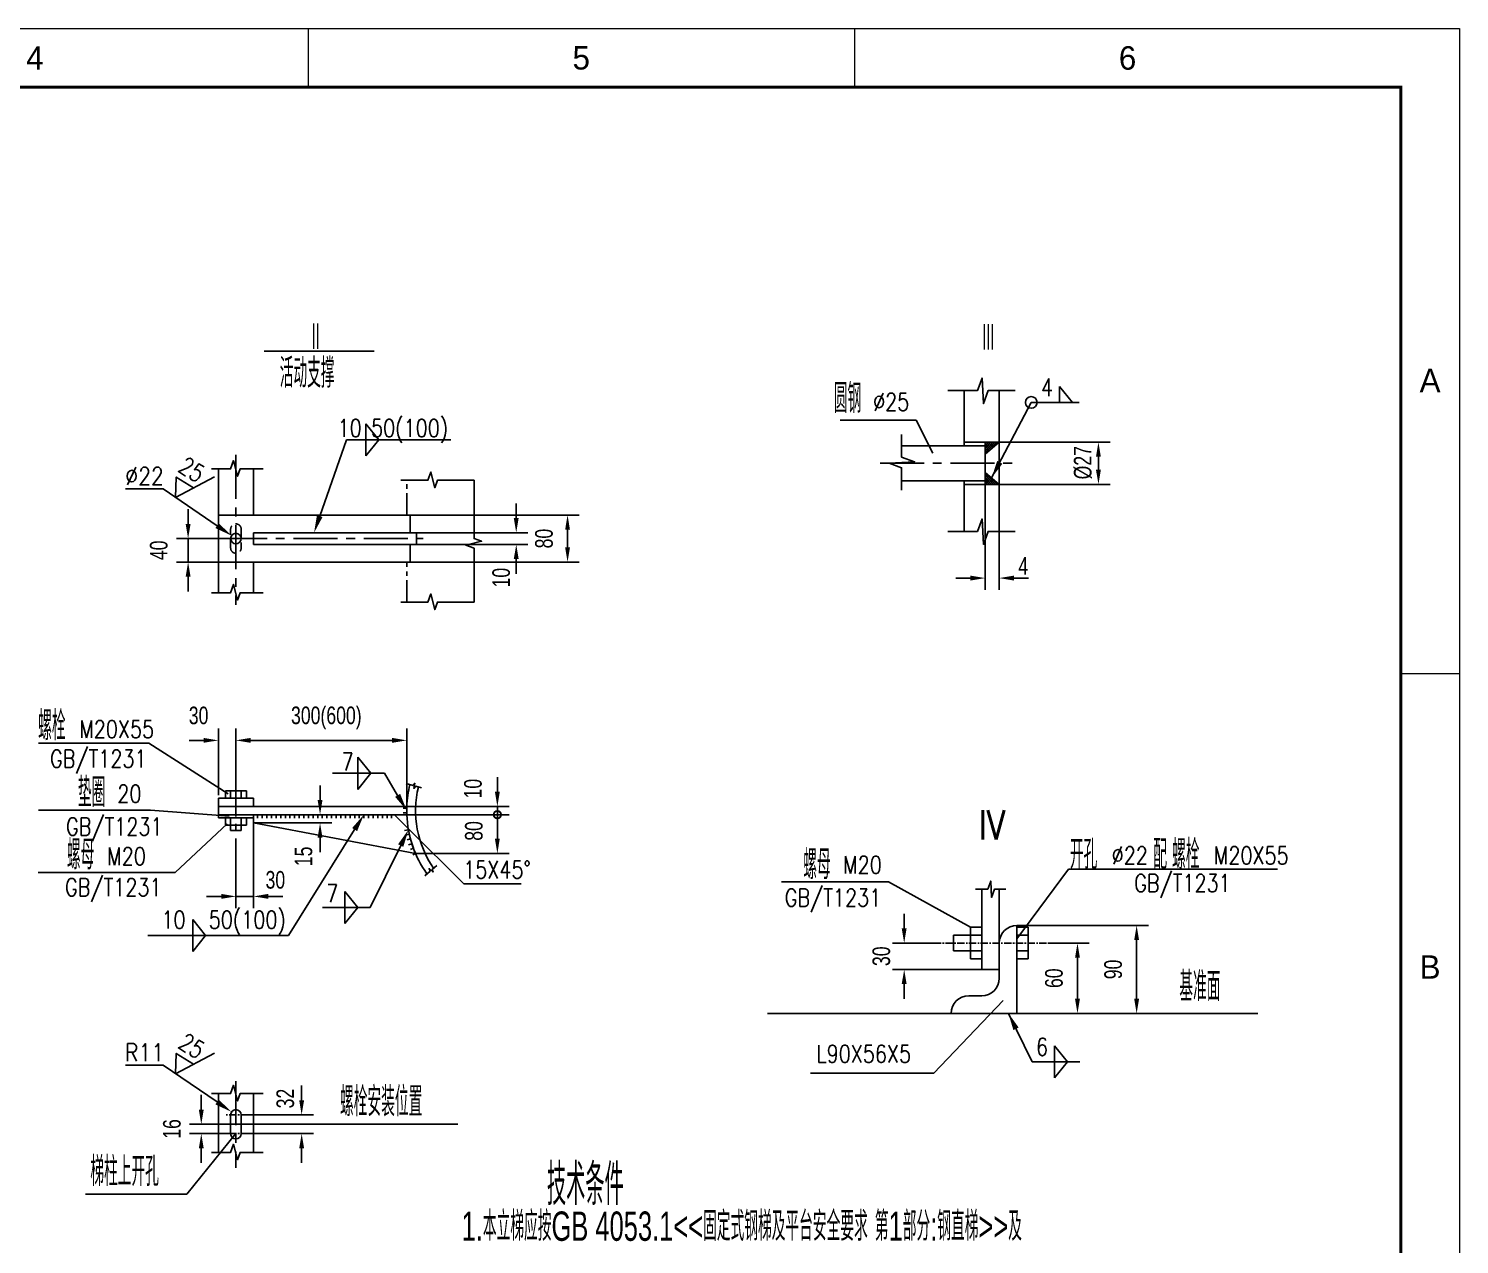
# Model space of a CAD drawing. Extents: x 148 to 221443, y -36682 to 6758.
# Drawn here: x 140980 to 145859, y -8464 to -4318 of the extents above; entities that cross this region are included whole.
import ezdxf
from ezdxf.enums import TextEntityAlignment as Align

# ---------------------------------------------------------------- set-up
doc = ezdxf.new("R2010")
doc.units = 0
doc.header["$LTSCALE"] = 10
doc.header["$MEASUREMENT"] = 0
for name, pattern in [('CENTERX2', [4, 2.5, -0.5, 0.5, -0.5]), ('HIDDENX2', [0.75, 0.5, -0.25]), ('PHANTOM', [2.5, 1.25, -0.25, 0.25, -0.25, 0.25, -0.25])]:
    doc.linetypes.add(name, pattern=pattern)
for name, color, linetype in [('2', 4, 'Continuous'), ('CENTER', 1, 'CENTERX2'), ('DIM', 4, 'Continuous'), ('HIDDEN', 7, 'HIDDENX2'), ('RED', 7, 'Continuous'), ('WHITE', 7, 'Continuous')]:
    doc.layers.add(name, color=color, linetype=linetype)
doc.layers.add('2（细实线）', color=3, linetype='Continuous', lineweight=20)
doc.layers.add('图框层', color=7, linetype='Continuous', lineweight=15)
doc.styles.add('HZ', font='ROMS.SHX', dxfattribs={"width": 0.75, "bigfont": 'GBCBIG.SHX'})
doc.styles.get("Standard").update_dxf_attribs({"font": 'wison_e.shx', "width": 0.75, "bigfont": 'wison_c.shx'})
doc.styles.add('XW', font='ROMANS.shx', dxfattribs={"width": 0.85})
doc.dimstyles.new('DIM1', dxfattribs={"dimscale": 20, "dimtxt": 3, "dimasz": 2.5, "dimexe": 2, "dimexo": 0, "dimgap": 1, "dimtad": 0, "dimdec": 0, "dimzin": 0, "dimdsep": 46, "dimtxsty": 'Standard', "dimcen": 2, "dimclrd": 3, "dimclre": 3, "dimclrt": 3, "dimadec": 0, "dimazin": 0, "dimtfac": 0.666667, "dimtdec": 0, "dimtofl": 0, "dimtmove": 2, "dimatfit": 1, "dimfxl": 2, "dimtvp": 1.333333, "dimtolj": 1, "dimtzin": 0, "dimarcsym": 0})

# ---------------------------------------------------------------- blocks, each defined once
blk = doc.blocks.new('*D581')
at = {"layer": 'Defpoints', "color": 0}
for p in [(144455.1, -7436.4), (144350.1, -7676.4), (144556.7, -7676.4)]:
    blk.add_point(p, dxfattribs=at)
at = {"layer": 'DIM', "color": 3, "lineweight": -2}
for p, q in [((144455.1, -7436.4), (144596.7, -7436.4)), ((144556.7, -7486.4), (144556.7, -7626.4)), ((144350.1, -7676.4), (144596.7, -7676.4))]:
    blk.add_line(p, q, dxfattribs=at)
at = {"layer": 'DIM', "color": 3}
for points in [[(144565, -7486.4), (144548.4, -7486.4), (144556.7, -7436.4)], [(144548.4, -7626.4), (144565, -7626.4), (144556.7, -7676.4)]]:
    blk.add_solid(points, dxfattribs=at)
at = {"layer": 'DIM', "color": 3, "insert": (144476.7, -7556.4), "char_height": 60, "attachment_point": 5, "rotation": 90}
blk.add_mtext('\\A1;60', dxfattribs=at)
blk = doc.blocks.new('*D582')
at = {"layer": 'Defpoints', "color": 0}
for p in [(144350.1, -7376.4), (144350.1, -7676.4), (144758.5, -7676.4)]:
    blk.add_point(p, dxfattribs=at)
at = {"layer": 'DIM', "color": 3, "lineweight": -2}
for p, q in [((144350.1, -7376.4), (144798.5, -7376.4)), ((144758.5, -7426.4), (144758.5, -7626.4)), ((144350.1, -7676.4), (144798.5, -7676.4))]:
    blk.add_line(p, q, dxfattribs=at)
at = {"layer": 'DIM', "color": 3}
for points in [[(144766.8, -7426.4), (144750.1, -7426.4), (144758.5, -7376.4)], [(144750.1, -7626.4), (144766.8, -7626.4), (144758.5, -7676.4)]]:
    blk.add_solid(points, dxfattribs=at)
at = {"layer": 'DIM', "color": 3, "insert": (144678.5, -7526.4), "char_height": 60, "attachment_point": 5, "rotation": 90}
blk.add_mtext('\\A1;90', dxfattribs=at)
blk = doc.blocks.new('*D583')
at = {"layer": 'Defpoints', "color": 0}
for p in [(144066.5, -7436.4), (143965.7, -7526.4), (144230.1, -7526.4)]:
    blk.add_point(p, dxfattribs=at)
at = {"layer": 'DIM', "color": 3, "lineweight": -2}
for p, q in [((143965.7, -7386.4), (143965.7, -7336.4)), ((144066.5, -7436.4), (143925.7, -7436.4)), ((144230.1, -7526.4), (143925.7, -7526.4)), ((143965.7, -7576.4), (143965.7, -7626.4))]:
    blk.add_line(p, q, dxfattribs=at)
at = {"layer": 'DIM', "color": 3}
for points in [[(143957.3, -7386.4), (143974, -7386.4), (143965.7, -7436.4)], [(143974, -7576.4), (143957.3, -7576.4), (143965.7, -7526.4)]]:
    blk.add_solid(points, dxfattribs=at)
at = {"layer": 'DIM', "color": 3, "insert": (143888.1, -7481.4), "char_height": 60, "attachment_point": 5, "rotation": 90}
blk.add_mtext('\\A1;30', dxfattribs=at)
blk = doc.blocks.new('*D596')
at = {"layer": 'Defpoints', "color": 0}
for p in [(141642.8, -6057.1), (141523.5, -6137.1), (141626.6, -6137.1)]:
    blk.add_point(p, dxfattribs=at)
at = {"layer": 'DIM', "color": 3, "lineweight": -2}
for p, q in [((141523.5, -6007.1), (141523.5, -5957.1)), ((141642.8, -6057.1), (141483.5, -6057.1)), ((141626.6, -6137.1), (141483.5, -6137.1)), ((141523.5, -6187.1), (141523.5, -6237.1))]:
    blk.add_line(p, q, dxfattribs=at)
at = {"layer": 'DIM', "color": 3}
for points in [[(141515.1, -6007.1), (141531.8, -6007.1), (141523.5, -6057.1)], [(141531.8, -6187.1), (141515.1, -6187.1), (141523.5, -6137.1)]]:
    blk.add_solid(points, dxfattribs=at)
at = {"layer": 'DIM', "color": 3, "insert": (141423.5, -6097.1), "char_height": 60, "attachment_point": 5, "rotation": 90}
blk.add_mtext('\\A1;40', dxfattribs=at)
blk = doc.blocks.new('*D597')
at = {"layer": 'Defpoints', "color": 0}
for p in [(141686.6, -6745.2), (141686.6, -6879.7), (141626.6, -6932.1)]:
    blk.add_point(p, dxfattribs=at)
at = {"layer": 'DIM', "color": 3, "lineweight": -2}
for p, q in [((141626.6, -6932.1), (141626.6, -6705.2)), ((141686.6, -6879.7), (141686.6, -6705.2)), ((141576.6, -6745.2), (141526.6, -6745.2)), ((141736.6, -6745.2), (141786.6, -6745.2))]:
    blk.add_line(p, q, dxfattribs=at)
at = {"layer": 'DIM', "color": 3}
for points in [[(141576.6, -6753.5), (141576.6, -6736.9), (141626.6, -6745.2)], [(141736.6, -6736.9), (141736.6, -6753.5), (141686.6, -6745.2)]]:
    blk.add_solid(points, dxfattribs=at)
at = {"layer": 'DIM', "color": 3, "insert": (141559.3, -6660.6), "char_height": 60, "attachment_point": 5}
blk.add_mtext('\\A1;30', dxfattribs=at)
blk = doc.blocks.new('*D598')
at = {"layer": 'Defpoints', "color": 0}
for p in [(142269.4, -6745.2), (141686.6, -6879.7), (142269.4, -6970.6)]:
    blk.add_point(p, dxfattribs=at)
at = {"layer": 'DIM', "color": 3, "lineweight": -2}
for p, q in [((141686.6, -6879.7), (141686.6, -6705.2)), ((142269.4, -6970.6), (142269.4, -6705.2)), ((141736.6, -6745.2), (142219.4, -6745.2))]:
    blk.add_line(p, q, dxfattribs=at)
at = {"layer": 'DIM', "color": 3}
for points in [[(141736.6, -6736.9), (141736.6, -6753.5), (141686.6, -6745.2)], [(142219.4, -6753.5), (142219.4, -6736.9), (142269.4, -6745.2)]]:
    blk.add_solid(points, dxfattribs=at)
at = {"layer": 'DIM', "color": 3, "insert": (141994.9, -6668.9), "char_height": 60, "attachment_point": 5}
blk.add_mtext('\\A1;300(600)', dxfattribs=at)
blk = doc.blocks.new('*D599')
at = {"layer": 'Defpoints', "color": 0}
for p in [(141746.6, -7026.6), (141926.8, -6998.6), (141973.5, -6998.6)]:
    blk.add_point(p, dxfattribs=at)
at = {"layer": 'DIM', "color": 3, "lineweight": -2}
for p, q in [((141973.5, -6948.6), (141973.5, -6898.6)), ((141746.6, -7026.6), (142013.5, -7026.6)), ((141926.8, -6998.6), (142013.5, -6998.6)), ((141973.5, -7076.6), (141973.5, -7126.6))]:
    blk.add_line(p, q, dxfattribs=at)
at = {"layer": 'DIM', "color": 3}
for points in [[(141965.2, -6948.6), (141981.8, -6948.6), (141973.5, -6998.6)], [(141981.8, -7076.6), (141965.2, -7076.6), (141973.5, -7026.6)]]:
    blk.add_solid(points, dxfattribs=at)
at = {"layer": 'DIM', "color": 3, "insert": (141917.1, -7140.8), "char_height": 60, "attachment_point": 5, "rotation": 90}
blk.add_mtext('\\A1;15', dxfattribs=at)
blk = doc.blocks.new('*D600')
at = {"layer": 'Defpoints', "color": 0}
for p in [(142281, -5977.1), (142817.6, -5977.1), (142281, -6137.1)]:
    blk.add_point(p, dxfattribs=at)
at = {"layer": 'DIM', "color": 3, "lineweight": -2}
for p, q in [((142281, -5977.1), (142857.6, -5977.1)), ((142817.6, -6087.1), (142817.6, -6027.1)), ((142281, -6137.1), (142857.6, -6137.1))]:
    blk.add_line(p, q, dxfattribs=at)
at = {"layer": 'DIM', "color": 3}
for points in [[(142825.9, -6027.1), (142809.3, -6027.1), (142817.6, -5977.1)], [(142809.3, -6087.1), (142825.9, -6087.1), (142817.6, -6137.1)]]:
    blk.add_solid(points, dxfattribs=at)
at = {"layer": 'DIM', "color": 3, "insert": (142737.6, -6057.1), "char_height": 60, "attachment_point": 5, "rotation": 90}
blk.add_mtext('\\A1;80', dxfattribs=at)
blk = doc.blocks.new('*D601')
at = {"layer": 'Defpoints', "color": 0}
for p in [(142302.7, -6037), (142642.6, -6037), (142302.7, -6077.1)]:
    blk.add_point(p, dxfattribs=at)
at = {"layer": 'DIM', "color": 3, "lineweight": -2}
for p, q in [((142642.6, -5987), (142642.6, -5937)), ((142302.7, -6037), (142682.6, -6037)), ((142302.7, -6077.1), (142682.6, -6077.1)), ((142642.6, -6127.1), (142642.6, -6177.1))]:
    blk.add_line(p, q, dxfattribs=at)
at = {"layer": 'DIM', "color": 3}
for points in [[(142634.2, -5987), (142650.9, -5987), (142642.6, -6037)], [(142650.9, -6127.1), (142634.2, -6127.1), (142642.6, -6077.1)]]:
    blk.add_solid(points, dxfattribs=at)
at = {"layer": 'DIM', "color": 3, "insert": (142591.4, -6190.3), "char_height": 60, "attachment_point": 5, "rotation": 90}
blk.add_mtext('\\A1;10', dxfattribs=at)
blk = doc.blocks.new('*D602')
at = {"layer": 'Defpoints', "color": 0}
for p in [(142269.4, -6970.6), (142269.4, -6998.6), (142578.2, -6998.6)]:
    blk.add_point(p, dxfattribs=at)
at = {"layer": 'DIM', "color": 3, "lineweight": -2}
for p, q in [((142578.2, -6920.6), (142578.2, -6870.6)), ((142269.4, -6970.6), (142618.2, -6970.6)), ((142269.4, -6998.6), (142618.2, -6998.6)), ((142578.2, -6998.6), (142578.2, -7048.6))]:
    blk.add_line(p, q, dxfattribs=at)
at = {"layer": 'DIM', "color": 3}
blk.add_solid([(142569.8, -6920.6), (142586.5, -6920.6), (142578.2, -6970.6)], dxfattribs=at)
at = {"layer": 'DIM', "color": 3, "insert": (142495.2, -6909.9), "char_height": 60, "attachment_point": 5, "rotation": 90}
blk.add_mtext('\\A1;10', dxfattribs=at)
blk = doc.blocks.new('_None')
blk = doc.blocks.new('_DotSmall')
at = {"layer": 'WHITE', "color": 0, "const_width": 0.5}
blk.add_lwpolyline([(-0.0625, 0, 1), (0.0625, 0, 1)], format="xyb", close=True, dxfattribs=at)
blk = doc.blocks.new('*D603')
at = {"layer": 'Defpoints', "color": 0}
for p in [(142269.4, -6998.6), (142298.9, -7130.6), (142578.2, -7130.6)]:
    blk.add_point(p, dxfattribs=at)
at = {"layer": 'DIM', "color": 3, "lineweight": -2}
for p, q in [((142269.4, -6998.6), (142618.2, -6998.6)), ((142578.2, -6998.6), (142578.2, -7080.6)), ((142298.9, -7130.6), (142618.2, -7130.6))]:
    blk.add_line(p, q, dxfattribs=at)
at = {"layer": 'DIM', "color": 3}
blk.add_solid([(142569.8, -7080.6), (142586.5, -7080.6), (142578.2, -7130.6)], dxfattribs=at)
at = {"layer": 'DIM', "color": 3, "lineweight": -2, "xscale": 50, "yscale": 50, "zscale": 50, "rotation": 90}
blk.add_blockref('_DotSmall', (142578.2, -6998.6), dxfattribs=at)
at = {"layer": 'DIM', "color": 3, "insert": (142498.2, -7054.1), "char_height": 60, "attachment_point": 5, "rotation": 90}
blk.add_mtext('\\A1;80', dxfattribs=at)
blk = doc.blocks.new('*D604')
at = {"layer": 'Defpoints', "color": 0}
for p in [(141728.4, -8022.4), (141728.4, -8086.4), (141910.7, -8086.4)]:
    blk.add_point(p, dxfattribs=at)
at = {"layer": 'DIM', "color": 3, "lineweight": -2}
for p, q in [((141910.7, -7972.4), (141910.7, -7922.4)), ((141728.4, -8022.4), (141950.7, -8022.4)), ((141728.4, -8086.4), (141950.7, -8086.4)), ((141910.7, -8136.4), (141910.7, -8186.4))]:
    blk.add_line(p, q, dxfattribs=at)
at = {"layer": 'DIM', "color": 3}
for points in [[(141902.4, -7972.4), (141919.1, -7972.4), (141910.7, -8022.4)], [(141919.1, -8136.4), (141902.4, -8136.4), (141910.7, -8086.4)]]:
    blk.add_solid(points, dxfattribs=at)
at = {"layer": 'DIM', "color": 3, "insert": (141855.1, -7966.7), "char_height": 60, "attachment_point": 5, "rotation": 90}
blk.add_mtext('\\A1;32', dxfattribs=at)
blk = doc.blocks.new('*D605')
at = {"layer": 'Defpoints', "color": 0}
for p in [(144289.9, -5728.3), (144289.9, -5872.3), (144628.2, -5872.3)]:
    blk.add_point(p, dxfattribs=at)
at = {"layer": 'DIM', "color": 3, "lineweight": -2}
for p, q in [((144289.9, -5728.3), (144668.2, -5728.3)), ((144628.2, -5778.3), (144628.2, -5822.3)), ((144289.9, -5872.3), (144668.2, -5872.3))]:
    blk.add_line(p, q, dxfattribs=at)
at = {"layer": 'DIM', "color": 3}
for points in [[(144636.5, -5778.3), (144619.8, -5778.3), (144628.2, -5728.3)], [(144619.8, -5822.3), (144636.5, -5822.3), (144628.2, -5872.3)]]:
    blk.add_solid(points, dxfattribs=at)
at = {"layer": 'DIM', "color": 3, "insert": (144575.6, -5798.3), "char_height": 60, "attachment_point": 5, "rotation": 90}
blk.add_mtext('\\A1;%%C27', dxfattribs=at)
blk = doc.blocks.new('*D606')
at = {"layer": 'Defpoints', "color": 0}
for p in [(144241.6, -5872.3), (144289.9, -5872.3), (144289.9, -6191.8)]:
    blk.add_point(p, dxfattribs=at)
at = {"layer": 'DIM', "color": 3, "lineweight": -2}
for p, q in [((144241.6, -5872.3), (144241.6, -6231.8)), ((144289.9, -5872.3), (144289.9, -6231.8)), ((144191.6, -6191.8), (144141.6, -6191.8)), ((144339.9, -6191.8), (144389.9, -6191.8))]:
    blk.add_line(p, q, dxfattribs=at)
at = {"layer": 'DIM', "color": 3}
for points in [[(144191.6, -6200.1), (144191.6, -6183.5), (144241.6, -6191.8)], [(144339.9, -6183.5), (144339.9, -6200.1), (144289.9, -6191.8)]]:
    blk.add_solid(points, dxfattribs=at)
at = {"layer": 'DIM', "color": 3, "insert": (144371.8, -6150.2), "char_height": 60, "attachment_point": 5}
blk.add_mtext('\\A1;4', dxfattribs=at)
blk = doc.blocks.new('*D607')
at = {"layer": 'Defpoints', "color": 0}
for p in [(141746.6, -7026.6), (141686.6, -7080.8), (141746.6, -7277.3)]:
    blk.add_point(p, dxfattribs=at)
at = {"layer": 'WHITE', "color": 3, "linetype": 'Continuous', "lineweight": -2}
for p, q in [((141746.6, -7026.6), (141746.6, -7317.3)), ((141686.6, -7080.8), (141686.6, -7317.3)), ((141636.6, -7277.3), (141586.6, -7277.3)), ((141796.6, -7277.3), (141846.6, -7277.3))]:
    blk.add_line(p, q, dxfattribs=at)
at = {"layer": 'WHITE', "color": 3}
for points in [[(141636.6, -7285.6), (141636.6, -7268.9), (141686.6, -7277.3)], [(141796.6, -7268.9), (141796.6, -7285.6), (141746.6, -7277.3)]]:
    blk.add_solid(points, dxfattribs=at)
at = {"layer": 'WHITE', "color": 3, "insert": (141821, -7221.2), "char_height": 60, "attachment_point": 5}
blk.add_mtext('\\A1;30', dxfattribs=at)
blk = doc.blocks.new('*D610')
at = {"layer": 'Defpoints', "color": 0}
for p in [(141568.4, -8086.4), (141686.6, -8086.4), (141950.7, -8054.4)]:
    blk.add_point(p, dxfattribs=at)
at = {"layer": 'RED', "color": 3, "linetype": 'Continuous', "lineweight": -2}
for p, q in [((141568.4, -8004.4), (141568.4, -7954.4)), ((141950.7, -8054.4), (141528.4, -8054.4)), ((141686.6, -8086.4), (141528.4, -8086.4)), ((141568.4, -8136.4), (141568.4, -8186.4))]:
    blk.add_line(p, q, dxfattribs=at)
at = {"layer": 'RED', "color": 3}
for points in [[(141560.1, -8004.4), (141576.7, -8004.4), (141568.4, -8054.4)], [(141576.7, -8136.4), (141560.1, -8136.4), (141568.4, -8086.4)]]:
    blk.add_solid(points, dxfattribs=at)
at = {"layer": 'RED', "color": 3, "insert": (141468.4, -8070.4), "char_height": 60, "attachment_point": 5, "rotation": 90}
blk.add_mtext('\\A1;16', dxfattribs=at)
blk = doc.blocks.new('a2')
for p, q in [((15708.75, 10126.74), (15708.75, 10116.74)), ((15801.92, 10126.74), (15801.92, 10116.74)), ((15905.09, 10016.74), (15895.09, 10016.74))]:
    blk.add_line(p, q)
at = {"layer": '图框层', "ltscale": 10}
blk.add_lwpolyline([(15311.09, 10126.74), (15905.09, 10126.74), (15905.09, 9706.74), (15311.09, 9706.74)], close=True, dxfattribs=at)
at = {"layer": '图框层', "ltscale": 10, "const_width": 0.5}
blk.add_lwpolyline([(15336.09, 10116.74), (15895.09, 10116.74), (15895.09, 9716.74), (15336.09, 9716.74)], close=True, dxfattribs=at)
at = {"style": 'HZ'}
for s, p in [('4', (15662.17, 10121.74)), ('5', (15755.34, 10121.74)), ('6', (15848.5, 10121.74)), ('A', (15900.09, 10066.74)), ('B', (15900.09, 9966.74))]:
    blk.add_text(s, height=4, dxfattribs=at).set_placement(p, align=Align.MIDDLE)

msp = doc.modelspace()

# ---------------------------------------------------------------- linework, layer by layer
at = {"linetype": 'Continuous'}
for p, q in [((144539.2276, -5592.7051), (144495.4929, -5538.0907)), ((144495.4929, -5538.0907), (144495.4929, -5592.7051)), ((142173.7418, -5720.3578), (142130.007, -5665.7433)), ((142130.007, -5665.7433), (142130.007, -5720.3578)), ((142173.7418, -5720.3578), (142130.007, -5774.9722)), ((142130.007, -5774.9722), (142130.007, -5720.3578)), ((142146.5537, -6857.6134), (142102.819, -6802.9989)), ((142102.819, -6802.9989), (142102.819, -6857.6134)), ((142146.5537, -6857.6134), (142102.819, -6912.2278)), ((142102.819, -6912.2278), (142102.819, -6857.6134)), ((142102.1135, -7314.6963), (142058.3788, -7260.0819)), ((142058.3788, -7260.0819), (142058.3788, -7314.6963)), ((142102.1135, -7314.6963), (142058.3788, -7369.3107)), ((142058.3788, -7369.3107), (142058.3788, -7314.6963)), ((141582.952, -7410.9744), (141539.2173, -7356.36)), ((141539.2173, -7356.36), (141539.2173, -7410.9744)), ((141582.952, -7410.9744), (141539.2173, -7465.5889)), ((141539.2173, -7465.5889), (141539.2173, -7410.9744)), ((144522.3155, -7841.5844), (144478.5808, -7786.97)), ((144478.5808, -7786.97), (144478.5808, -7841.5844)), ((144522.3155, -7841.5844), (144478.5808, -7896.1988)), ((144478.5808, -7896.1988), (144478.5808, -7841.5844))]:
    msp.add_line(p, q, dxfattribs=at)
at = {"color": 3, "linetype": 'Continuous'}
msp.add_line((144561.8988, -5592.7051), (144399.0235, -5592.7051), dxfattribs=at)
at = {"color": 3}
for points in [[(141542.0108, -5884.0013), (141483.2663, -5847.2713), (141480.8295, -5916.5105), (141613.389, -5846.0739)], [(141542.0108, -7849.3213), (141483.2663, -7812.5913), (141480.8295, -7881.8305), (141613.389, -7811.3939)]]:
    msp.add_lwpolyline(points, dxfattribs=at)
at = {"layer": '2', "color": 3, "linetype": 'Continuous'}
for p, q in [((141782.8953, -5418.512), (142158.0344, -5418.512)), ((144263.8744, -5850.1428), (144399.0235, -5592.7051)), ((144007.0674, -5653.1188), (143746.7993, -5653.1188)), ((144007.0674, -5653.1188), (144063.8566, -5765.9189)), ((141972.5214, -5980.2708), (142063.7852, -5720.3578)), ((142419.6852, -5720.3578), (142063.7852, -5720.3578)), ((144241.9288, -5734.5052), (144248.1301, -5728.3039)), ((144241.9288, -5741.7783), (144255.4032, -5728.3039)), ((144241.9288, -5749.0514), (144262.6763, -5728.3039)), ((144241.9288, -5756.3245), (144269.9494, -5728.3039)), ((144241.9288, -5763.5976), (144277.2225, -5728.3039)), ((144261.0929, -5752.8307), (144241.9288, -5733.6666)), ((144257.1628, -5756.1736), (144241.9288, -5740.9397)), ((144253.2326, -5759.5166), (144241.9288, -5748.2128)), ((144249.3024, -5762.8595), (144241.9288, -5755.4859)), ((144265.0231, -5749.4878), (144243.8392, -5728.3039)), ((144268.9533, -5746.1449), (144251.1123, -5728.3039)), ((144253.5697, -5759.2298), (144284.4956, -5728.3039)), ((144272.8835, -5742.802), (144258.3854, -5728.3039)), ((144276.8137, -5739.4591), (144265.6585, -5728.3039)), ((144280.7439, -5736.1162), (144272.9316, -5728.3039)), ((144284.6741, -5732.7733), (144280.2047, -5728.3039)), ((144288.6043, -5729.4304), (144287.4778, -5728.3039)), ((144245.3722, -5766.2024), (144241.9288, -5762.759)), ((144241.9288, -5835.723), (144244.2235, -5833.4283)), ((144279.3483, -5872.3039), (144241.9288, -5834.8844)), ((144241.9288, -5842.9961), (144248.1537, -5836.7712)), ((144241.9288, -5850.2692), (144252.0839, -5840.1141)), ((144272.0752, -5872.3039), (144241.9288, -5842.1575)), ((144241.9288, -5857.5423), (144256.0141, -5843.457)), ((144241.9288, -5864.8154), (144259.9443, -5846.7999)), ((144264.8021, -5872.3039), (144241.9288, -5849.4306)), ((144241.9288, -5872.0885), (144263.8744, -5850.1428)), ((144248.9865, -5872.3039), (144267.8046, -5853.4858)), ((144286.6214, -5872.3039), (144267.7952, -5853.4778)), ((141310.1815, -5887.8632), (141438.8958, -5887.8632)), ((141438.8958, -5887.8632), (141622.1847, -6013.0783)), ((144257.529, -5872.3039), (144241.9288, -5856.7037)), ((144250.2559, -5872.3039), (144241.9288, -5863.9768)), ((144242.9828, -5872.3039), (144241.9288, -5871.2499)), ((144256.2596, -5872.3039), (144271.7348, -5856.8287)), ((144263.5327, -5872.3039), (144275.665, -5860.1716)), ((144270.8058, -5872.3039), (144279.5952, -5863.5145)), ((144278.0789, -5872.3039), (144283.5254, -5866.8574)), ((144285.352, -5872.3039), (144287.4556, -5870.2003)), ((141390.0207, -6755.145), (141013.5758, -6755.145)), ((141390.0207, -6755.145), (141659.7847, -6927.3324)), ((142193.654, -6857.6134), (142016.1819, -6857.6134)), ((142238.1476, -6932.6918), (142193.654, -6857.6134)), ((141394.9843, -6983.3543), (141013.5758, -6983.3543)), ((141394.9843, -6983.3543), (141663.3213, -7003.5529)), ((141479.3656, -7195.2741), (141657.1007, -7030.001)), ((142091.3363, -7049.5173), (141866.027, -7410.9744)), ((142274.1404, -7045.3015), (142463.4314, -7234.5926)), ((142248.4922, -7103.9399), (142144.8887, -7314.6963)), ((141479.3656, -7195.2741), (141012.0847, -7195.2741)), ((144526.1215, -7184.9811), (144350.098, -7421.5967)), ((145238.471, -7184.9811), (144526.1215, -7184.9811)), ((142463.4314, -7234.5926), (142659.6269, -7234.5926)), ((143912.5908, -7227.1108), (143547.5897, -7227.1108)), ((143912.5908, -7227.1108), (144191.698, -7382.4008)), ((142144.8887, -7314.6963), (141982.0134, -7314.6963)), ((141866.027, -7410.9744), (141385.7529, -7410.9744)), ((144066.729, -7880.0409), (144303.2912, -7632.495)), ((144321.12, -7676.4008), (144402.3209, -7841.5844)), ((141310.1815, -7853.1832), (141438.8958, -7853.1832)), ((141438.8958, -7853.1832), (141622.1847, -7978.3983)), ((144565.0907, -7841.5844), (144402.2154, -7841.5844)), ((144066.729, -7880.0409), (143646.3689, -7880.0409)), ((141518.7688, -8292.6292), (141686.5903, -8086.3974)), ((142443.4178, -8054.3974), (141930.7496, -8054.3974)), ((141518.7688, -8292.6292), (141173.9711, -8292.6292))]:
    msp.add_line(p, q, dxfattribs=at)
at = {"layer": '2', "color": 7, "linetype": 'Continuous'}
for p, q in [((144241.9288, -5769.1312), (144289.9288, -5728.3039)), ((144241.9288, -5831.4766), (144289.9288, -5872.3039))]:
    msp.add_line(p, q, dxfattribs=at)
at = {"layer": '2', "color": 3, "linetype": 'Continuous'}
msp.add_circle((144399.0235, -5592.7051), 20, dxfattribs=at)
for points in [[(144300.6176, -5801.6667), (144282.9095, -5792.3703), (144263.8744, -5850.1428)], [(141981.9846, -5983.5032), (141963.0582, -5977.0384), (141953.1268, -6037.0497)], [(141627.8256, -6004.8211), (141616.5438, -6021.3354), (141671.7275, -6046.9237)], [(142246.7066, -6927.5204), (142229.5886, -6937.8632), (142269.1762, -6984.0457)], [(142082.85, -7044.2275), (142099.8226, -7054.8072), (142123.0753, -6998.5994)], [(142239.5179, -7099.5283), (142257.4665, -7108.3515), (142274.9616, -7050.0941)], [(144356.1996, -7724.6221), (144338.251, -7733.4452), (144320.7558, -7675.1879)], [(141627.8256, -7970.1411), (141616.5438, -7986.6554), (141671.7275, -8012.2437)]]:
    msp.add_solid(points, dxfattribs=at)
at = {"layer": 'CENTER', "color": 1, "ltscale": 6}
for p, q in [((141686.5903, -5771.5896), (141686.5903, -6282.8918)), ((143883.4176, -5800.3039), (144333.4521, -5800.3039)), ((141642.7727, -6057.0774), (142324.7856, -6057.0774)), ((141686.5903, -7907.7511), (141686.5903, -8203.0754))]:
    msp.add_line(p, q, dxfattribs=at)
at = {"layer": 'CENTER', "color": 1, "ltscale": 5}
msp.add_line((141686.5903, -6879.693), (141686.5903, -7080.8072), dxfattribs=at)
at = {"layer": 'CENTER', "color": 1}
msp.add_line((141728.3563, -8022.3974), (141651.4073, -8022.3974), dxfattribs=at)
at = {"layer": 'CENTER'}
msp.add_line((141728.3563, -8086.3974), (141651.4073, -8086.3974), dxfattribs=at)
at = {"layer": 'DIM'}
for p, q in [((142269.271, -6976.1663), (142256.9649, -6976.1663)), ((141760.6224, -7010.5), (141760.6224, -6998.5994)), ((141776.3812, -7010.8107), (141776.3812, -6998.5994)), ((141792.14, -7010.8107), (141792.14, -6998.5994)), ((141807.8988, -7010.8107), (141807.8988, -6998.5994)), ((141823.6577, -7010.8107), (141823.6577, -6998.5994)), ((141839.4165, -7010.8107), (141839.4165, -6998.5994)), ((141855.1753, -7010.8107), (141855.1753, -6998.5994)), ((141870.9341, -7010.8107), (141870.9341, -6998.5994)), ((141886.693, -7010.8107), (141886.693, -6998.5994)), ((141902.4518, -7010.8107), (141902.4518, -6998.5994)), ((141918.2106, -7010.8107), (141918.2106, -6998.5994)), ((141933.9694, -7010.8107), (141933.9694, -6998.5994)), ((141949.7283, -7010.8107), (141949.7283, -6998.5994)), ((141965.4871, -7010.8107), (141965.4871, -6998.5994)), ((141981.2459, -7010.8107), (141981.2459, -6998.5994)), ((141997.0047, -7010.8107), (141997.0047, -6998.5994)), ((142012.7635, -7010.8107), (142012.7635, -6998.5994)), ((142028.5224, -7010.8107), (142028.5224, -6998.5994)), ((142044.2812, -7010.8107), (142044.2812, -6998.5994)), ((142060.04, -7010.8107), (142060.04, -6998.5994)), ((142075.7988, -7010.8107), (142075.7988, -6998.5994)), ((142091.5577, -7010.8107), (142091.5577, -6998.5994)), ((142107.3165, -7010.8107), (142107.3165, -6998.5994)), ((142123.0753, -7010.8107), (142123.0753, -6998.5994)), ((142138.8341, -7010.8107), (142138.8341, -6998.5994)), ((142154.593, -7010.8107), (142154.593, -6998.5994)), ((142170.3518, -7010.8107), (142170.3518, -6998.5994)), ((142186.1106, -7010.8107), (142186.1106, -6998.5994)), ((142201.8694, -7010.8107), (142201.8694, -6998.5994)), ((142217.6282, -7010.8107), (142217.6282, -6998.5994)), ((142269.2476, -6991.9251), (142256.9649, -6991.9251)), ((142262.0631, -7052.391), (142274.9616, -7050.0941)), ((142269.9425, -7067.3542), (142278.0525, -7065.554)), ((142270.7305, -7083.8925), (142281.8104, -7080.9353)), ((142275.4581, -7102.0058), (142286.9126, -7098.3445)), ((142281.7616, -7116.9691), (142292.0116, -7113.2107)), ((142289.641, -7135.0824), (142299.0816, -7131.0593))]:
    msp.add_line(p, q, dxfattribs=at)
at = {"layer": 'DIM', "color": 1, "linetype": 'CENTERX2'}
msp.add_line((144066.5214, -7436.4008), (144455.0768, -7436.4008), dxfattribs=at)
at = {"layer": 'DIM'}
for points in [[(144114.066, -5552.2534), (144215.5595, -5552.2534), (144231.361, -5509.7008), (144236.1015, -5596.5651), (144251.903, -5552.3432), (144344.1263, -5552.3432)], [(143956.701, -5891.7732), (143956.701, -5815.6001), (143914.1484, -5799.7986), (144001.0127, -5795.058), (143956.7907, -5779.2565), (143956.7907, -5702.4172)], [(141603.2159, -5819.4281), (141668.385, -5819.4281), (141678.7529, -5791.3012), (141692.0829, -5844.5942), (141700.9696, -5819.4281), (141779.4688, -5819.4281)], [(142248.7182, -5858.4502), (142341.0804, -5858.4502), (142351.4482, -5830.3234), (142364.7783, -5883.6164), (142373.6649, -5858.4502), (142499.0724, -5858.4502)], [(142499.0724, -6273.9216), (142499.0724, -6089.9559), (142470.9456, -6079.588), (142524.2386, -6066.258), (142499.0724, -6057.3713), (142499.0724, -5858.4502)], [(144114.066, -6032.802), (144215.5595, -6032.802), (144231.361, -5990.2494), (144236.1015, -6077.1137), (144251.903, -6032.8917), (144344.1263, -6032.8917)], [(141603.2159, -6241.7181), (141668.385, -6241.7181), (141678.7529, -6213.5913), (141692.0829, -6266.8843), (141700.9696, -6241.7181), (141779.4688, -6241.7181)], [(142248.7182, -6273.9216), (142341.0804, -6273.9216), (142351.4482, -6245.7947), (142364.7783, -6299.0878), (142373.6649, -6273.9216), (142499.0724, -6273.9216)], [(142267.6588, -6892.5296), (142290.733, -6899.1281), (142296.5712, -6891.442), (142293.5477, -6909.2887), (142299.8666, -6901.74), (142319.5758, -6907.3763)], [(142330.5475, -7207.2396), (142348.6506, -7191.4841), (142345.3854, -7182.4012), (142358.7046, -7194.6587), (142355.8165, -7185.2475), (142371.2796, -7171.7897)], [(144208.9751, -7252.4703), (144250.6052, -7252.4703), (144260.7181, -7225.2366), (144263.7521, -7280.8297), (144273.8651, -7252.5277), (144312.7882, -7252.5277)], [(141603.2159, -7949.6807), (141668.385, -7949.6807), (141678.7529, -7921.5539), (141692.0829, -7974.8469), (141700.9696, -7949.6807), (141779.4688, -7949.6807)], [(141603.2159, -8150.4975), (141668.385, -8150.4975), (141678.7529, -8122.3706), (141692.0829, -8175.6637), (141700.9696, -8150.4975), (141779.4688, -8150.4975)]]:
    msp.add_lwpolyline(points, dxfattribs=at)
for radius, start, end in [(373.5879, 166.282801, 177.8513203), (343.5879, 166.478644, 214.8469909), (373.5879, 182.1476303, 215.3454981)]:
    msp.add_arc((142642.7637, -6984.5994), radius, start, end, dxfattribs=at)
at = {"layer": 'DIM', "color": 1}
msp.add_arc((142642.7637, -6984.5994), 373.5879, 177.8513203, 182.1476303, dxfattribs=at)
at = {"layer": 'HIDDEN', "ltscale": 6}
for p, q in [((141668.5903, -6089.0774), (141668.5903, -6025.0774)), ((141704.5903, -6025.0774), (141704.5903, -6089.0774))]:
    msp.add_line(p, q, dxfattribs=at)
for centre, start, end in [((141686.5903, -6025.0774), 0, 180), ((141686.5903, -6089.0774), 180, 0)]:
    msp.add_arc(centre, 18, start, end, dxfattribs=at)
at = {"layer": 'RED'}
for p, q in [((144169.9288, -5552.2534), (144169.9288, -5740.3039)), ((144289.9288, -5552.3432), (144289.9288, -5872.3039)), ((144539.2276, -5592.7051), (144495.4929, -5592.7051)), ((143956.7907, -5740.3039), (144241.9288, -5740.3039)), ((144169.9288, -5728.3039), (144289.9288, -5728.3039)), ((144241.9288, -5728.3039), (144241.9288, -5872.3039)), ((141626.5903, -5819.4281), (141626.5903, -6241.7181)), ((141746.5903, -5819.4281), (141746.5903, -5977.0774)), ((143956.701, -5860.3039), (144241.9288, -5860.3039)), ((144169.9288, -5860.3039), (144169.9288, -6032.802)), ((144169.9288, -5872.3039), (144289.9288, -5872.3039)), ((144289.9288, -5872.3039), (144289.9288, -6032.8917)), ((141626.5903, -5977.0774), (142280.9578, -5977.0774)), ((142280.9578, -5977.0774), (142280.9578, -6037.0189)), ((141746.5903, -6037.0774), (142302.7121, -6037.003)), ((141746.5903, -6037.0774), (141746.5903, -6077.0774)), ((142302.7121, -6037.003), (142302.7121, -6077.0774)), ((141746.5903, -6077.0774), (142302.7121, -6077.0774)), ((142280.9578, -6077.0774), (142280.9578, -6137.0774)), ((141626.5903, -6137.0774), (142280.9578, -6137.0774)), ((141746.5903, -6137.0774), (141746.5903, -6241.7181)), ((141650.5903, -6916.9994), (141722.5903, -6916.9994)), ((141650.5903, -6942.5994), (141650.5903, -6916.9994)), ((141668.5903, -6942.5994), (141668.5903, -6916.9994)), ((141704.5903, -6942.5994), (141704.5903, -6916.9994)), ((141722.5903, -6942.5994), (141722.5903, -6916.9994)), ((141626.5903, -6942.5994), (141746.5903, -6942.5994)), ((141626.5903, -6942.5994), (141626.5903, -6970.5994)), ((141626.5903, -6970.5994), (142269.4382, -6970.5994)), ((141626.5903, -6970.5994), (141626.5903, -7009.0558)), ((141746.5903, -6942.5994), (141746.5903, -6970.5994)), ((141626.5903, -6998.5994), (142269.4382, -6998.5994)), ((141626.5903, -7009.0558), (141746.5903, -7009.0558)), ((141650.5903, -7034.6558), (141650.5903, -7009.0558)), ((141668.5903, -7052.207), (141668.5903, -7009.0558)), ((141704.5903, -7052.207), (141704.5903, -7009.0558)), ((141722.5903, -7034.6558), (141722.5903, -7009.0558)), ((141746.5903, -6998.5994), (141746.5903, -7026.5994)), ((141746.5903, -7026.5994), (142298.8859, -7130.5994)), ((142227.4382, -6998.5994), (142274.1404, -7045.3015)), ((141650.5903, -7034.6558), (141722.5903, -7034.6558)), ((141668.5903, -7052.207), (141704.5903, -7052.207)), ((144230.098, -7252.4703), (144230.098, -7526.4008)), ((144290.098, -7252.5277), (144290.098, -7556.4008)), ((144133.8507, -7409.4008), (144230.098, -7409.4008)), ((144133.8507, -7409.4008), (144133.8507, -7463.4008)), ((144191.698, -7382.4008), (144191.698, -7490.4008)), ((144191.698, -7382.4008), (144230.098, -7382.4008)), ((144350.098, -7376.4008), (144350.098, -7676.4008)), ((144350.098, -7382.4008), (144388.498, -7382.4008)), ((144350.098, -7409.4008), (144388.498, -7409.4008)), ((144388.498, -7382.4008), (144388.498, -7490.4008)), ((144133.8507, -7463.4008), (144230.098, -7463.4008)), ((144350.098, -7463.4008), (144388.498, -7463.4008)), ((144191.698, -7490.4008), (144230.098, -7490.4008)), ((144350.098, -7490.4008), (144388.498, -7490.4008)), ((144230.098, -7526.4008), (144290.098, -7526.4008)), ((144185.6547, -7616.4008), (144230.098, -7616.4008)), ((144125.6547, -7676.4008), (144350.098, -7676.4008)), ((141626.5903, -7949.6807), (141626.5903, -8150.4975)), ((141746.5903, -7949.6807), (141746.5903, -8150.4975)), ((141668.5903, -8086.3974), (141668.5903, -8022.3974)), ((141704.5903, -8022.3974), (141704.5903, -8086.3974))]:
    msp.add_line(p, q, dxfattribs=at)
at = {"layer": 'RED', "color": 7, "linetype": 'PHANTOM', "ltscale": 6}
for p, q in [((142269.1758, -5977.0774), (142269.1758, -5858.4502)), ((142269.1758, -6273.9216), (142269.1758, -6137.0774))]:
    msp.add_line(p, q, dxfattribs=at)
at = {"layer": 'RED', "color": 3}
for p, q in [((141523.4684, -6137.0774), (141523.4684, -6057.0774)), ((142578.1693, -6970.5994), (142578.1693, -6998.5994)), ((141746.5903, -7277.2621), (141686.5903, -7277.2621))]:
    msp.add_line(p, q, dxfattribs=at)
at = {"layer": 'RED', "color": 3, "linetype": 'Continuous', "ltscale": 6}
msp.add_line((143499.6373, -7676.4008), (145171.6608, -7676.4008), dxfattribs=at)
at = {"layer": 'RED'}
msp.add_circle((141686.5903, -6057.0774), 18, dxfattribs=at)
for centre, radius, start, end in [((142642.7637, -6984.5994), 373.5879, 189.3511185, 203.0045922), ((144350.098, -7436.4008), 60, 90, 180), ((144230.098, -7556.4008), 60, 270, 0), ((144185.6547, -7676.4008), 60, 90, 180), ((141686.5903, -8022.3974), 18, 0, 180), ((141686.5903, -8086.3974), 18, 180, 0)]:
    msp.add_arc(centre, radius, start, end, dxfattribs=at)

# ---------------------------------------------------------------- block references
at = {"layer": '2（细实线）', "xscale": 20, "yscale": 20, "zscale": 20}
msp.add_blockref('a2', (-172242.5207, -206852.8652), dxfattribs=at)

# ---------------------------------------------------------------- texts
at = {"color": 3, "linetype": 'Continuous', "style": 'XW', "width": 0.8}
for s, p in [('4', (144473.3169, -5541.5777)), ('10', (142115.6338, -5680.1486)), ('50(100)', (142410.7101, -5680.1486)), ('7', (142088.4457, -6817.4042)), ('7', (142036.2028, -7266.602)), ('50(100)', (141857.0519, -7356.9251)), ('10', (141514.7005, -7356.9251)), ('6', (144456.4048, -7790.457))]:
    msp.add_text(s, height=60, dxfattribs=at).set_placement(p, align=Align.MIDDLE_RIGHT)
for s, p in [('%%C22', (144673.3976, -7167.6816)), ('M20X55', (145021.9604, -7167.6542)), ('GB/T1231', (144750.2376, -7261.9122))]:
    msp.add_text(s, height=60, dxfattribs=at).set_placement(p)
at = {"color": 3}
for s, height, style, width, p in [('15X45%%D', 60, 'XW', 0.8, (142461.7036, -7216.1718)), ('技术条件', 139.99999, 'HZ', 0.65, (142747.1869, -8330.0473))]:
    msp.add_text(s, height=height, dxfattribs=dict(at, style=style, width=width)).set_placement(p)
at = {"layer": '2', "color": 3, "linetype": 'Continuous'}
for s, height, style, width, p in [('Ⅱ', 100, 'HZ', 0.65, (141934.6761, -5420.0787)), ('Ⅲ', 100, 'HZ', 0.65, (144229.046, -5422.6295)), ('活动支撑', 100, 'HZ', 0.65, (141835.9985, -5542.4428)), ('圆钢', 100, 'HZ', 0.65, (143725.8688, -5629.1565)), ('%%C25', 60, 'XW', 0.8, (143859.6866, -5620.8933)), ('螺栓', 100, 'HZ', 0.65, (141012.0816, -6744.9115)), ('M20X55', 60, 'XW', 0.8, (141152.5327, -6737.1205)), ('GB/T1231', 60, 'XW', 0.8, (141052.6665, -6837.7612)), ('垫圈', 100, 'HZ', 0.65, (141147.4165, -6973.1207)), ('20', 60, 'XW', 0.8, (141282.1662, -6957.3277)), ('GB/T1231', 60, 'XW', 0.8, (141107.103, -7069.3385)), ('IV', 100, 'XW', 0.8, (144220.6202, -7082.8553)), ('螺母', 100, 'HZ', 0.65, (141109.9693, -7185.0406)), ('螺栓', 100, 'HZ', 0.65, (144879.2173, -7184.1813)), ('M20', 60, 'XW', 0.8, (141247.6873, -7170.5136)), ('螺母', 100, 'HZ', 0.65, (143621.5164, -7218.4075)), ('开孔', 100, 'HZ', 0.65, (144530.6545, -7184.2087)), ('配', 100, 'HZ', 0.65, (144815.4619, -7184.2087)), ('M20', 60, 'XW', 0.8, (143757.6887, -7199.6337)), ('GB/T1231', 60, 'XW', 0.8, (141103.7616, -7276.1779)), ('GB/T1231', 60, 'XW', 0.8, (143558.3624, -7311.562)), ('基准面', 100, 'HZ', 0.65, (144903.9742, -7634.5111)), ('L90X56X5', 60, 'XW', 0.8, (143666.3767, -7844.276)), ('螺栓安装位置', 100, 'HZ', 0.65, (142041.4864, -8027.0895)), ('梯柱上开孔', 100, 'HZ', 0.65, (141189.9506, -8265.3213)), ('1.本立梯应按GB 4053.1<<固定式钢梯及平台安全要求 第1部分:钢直梯>>及', 100, 'HZ', 0.65, (142456.3095, -8451.8791))]:
    msp.add_text(s, height=height, dxfattribs=dict(at, style=style, width=width)).set_placement(p)
at = {"layer": '2', "color": 3, "linetype": 'Continuous', "char_height": 60, "attachment_point": 5, "style": 'XW'}
for s, insert in [('%%C22', (141375.0315, -5844.0686)), ('R11', (141375.0315, -7809.3886))]:
    msp.add_mtext(s, dxfattribs=dict(at, insert=insert))
at = {"layer": 'DIM', "color": 3, "style": 'XW', "width": 0.8}
for p in [(141570.8222, -5843.7168), (141570.8222, -7809.0368)]:
    msp.add_text('25', height=60, rotation=327.9843207, dxfattribs=at).set_placement(p, align=Align.MIDDLE_RIGHT)

# ---------------------------------------------------------------- dimensions: what is measured, and where the dimension line sits
at = {"layer": 'DIM'}
for base, p1, p2, text, override, picture, middle in [((144628.1582, -5872.3039), (144289.9288, -5728.3039), (144289.9288, -5872.3039), '%%C27', {"dimtofl": 1}, '*D605', (144575.5669, -5798.2915)), ((142578.1693, -6998.5994), (142269.4382, -6970.5994), (142269.4382, -6998.5994), '10', {"dimblk2": 'NONE', "dimsah": 1}, '*D602', (142495.2195, -6909.9232)), ((142578.1693, -7130.5994), (142269.4382, -6998.5994), (142298.8859, -7130.5994), '80', {"dimblk1": 'DOTSMALL', "dimsah": 1, "dimtofl": 1}, '*D603', (142498.1693, -7054.08))]:
    dim = msp.add_linear_dim(base=base, p1=p1, p2=p2, angle=90, text=text, dimstyle='DIM1', override=override, dxfattribs=at)
    dim.commit()
    dim.dimension.update_dxf_attribs({"geometry": picture, "text_midpoint": middle, "dimtype": 160})
for base, p1, p2, text, picture, middle in [((144289.9288, -6191.8139), (144241.5578, -5872.3039), (144289.9288, -5872.3039), '4', '*D606', (144371.8335, -6150.2098)), ((141686.5903, -6745.2057), (141626.5903, -6932.143), (141686.5903, -6879.693), '30', '*D597', (141559.3423, -6660.6304)), ((142269.4382, -6745.2057), (141686.5903, -6879.693), (142269.4382, -6970.5994), '300(600)', '*D598', (141994.8742, -6668.9223))]:
    dim = msp.add_linear_dim(base=base, p1=p1, p2=p2, text=text, dimstyle='DIM1', dxfattribs=at)
    dim.commit()
    dim.dimension.update_dxf_attribs({"geometry": picture, "text_midpoint": middle, "dimtype": 160})
for base, p1, p2, text, picture, middle in [((142642.5583, -6037.003), (142302.7121, -6077.0774), (142302.7121, -6037.003), '10', '*D601', (142591.4299, -6190.2894)), ((141973.4899, -6998.5994), (141746.5903, -7026.5994), (141926.8107, -6998.5994), '15', '*D599', (141917.1317, -7140.7627)), ((143965.6637, -7526.4008), (144066.5214, -7436.4008), (144230.098, -7526.4008), '30', '*D583', (143888.0644, -7481.4008)), ((141910.7496, -8086.3974), (141728.3563, -8022.3974), (141728.3563, -8086.3974), '32', '*D604', (141855.0573, -7966.6864))]:
    dim = msp.add_linear_dim(base=base, p1=p1, p2=p2, angle=90, text=text, dimstyle='DIM1', dxfattribs=at)
    dim.commit()
    dim.dimension.update_dxf_attribs({"geometry": picture, "text_midpoint": middle, "dimtype": 160})
for base, p1, p2, text, picture, middle in [((141523.4684, -6137.0774), (141642.7727, -6057.0774), (141626.5903, -6137.0774), '40', '*D596', (141423.4684, -6097.0774)), ((144758.4698, -7676.4008), (144350.098, -7376.4008), (144350.098, -7676.4008), '90', '*D582', (144678.4698, -7526.4008)), ((144556.7117, -7676.4008), (144455.0768, -7436.4008), (144350.098, -7676.4008), '60', '*D581', (144476.7117, -7556.4008))]:
    dim = msp.add_linear_dim(base=base, p1=p1, p2=p2, angle=90, text=text, dimstyle='DIM1', dxfattribs=at)
    dim.commit()
    dim.dimension.update_dxf_attribs({"geometry": picture, "text_midpoint": middle})
dim = msp.add_linear_dim(base=(142817.6053, -5977.0774), p1=(142280.9578, -6137.0774), p2=(142280.9578, -5977.0774), angle=90, text='80', dimstyle='DIM1', override={"dimtofl": 1}, dxfattribs=at)
dim.commit()
dim.dimension.update_dxf_attribs({"geometry": '*D600', "text_midpoint": (142737.6053, -6057.0774)})
at = {"layer": 'RED', "color": 7, "linetype": 'Continuous'}
dim = msp.add_linear_dim(base=(141568.4094, -8086.3974), p1=(141950.7496, -8054.3974), p2=(141686.5903, -8086.3974), angle=90, text='16', dimstyle='DIM1', dxfattribs=at)
dim.commit()
dim.dimension.update_dxf_attribs({"geometry": '*D610', "text_midpoint": (141468.4094, -8070.3974)})
at = {"layer": 'WHITE', "color": 1, "linetype": 'Continuous'}
dim = msp.add_linear_dim(base=(141746.5903, -7277.2621), p1=(141686.5903, -7080.8072), p2=(141746.5903, -7026.5994), text='30', dimstyle='DIM1', dxfattribs=at)
dim.commit()
dim.dimension.update_dxf_attribs({"geometry": '*D607', "text_midpoint": (141821.0375, -7221.239), "dimtype": 160})

doc.saveas('drawing.dxf')
